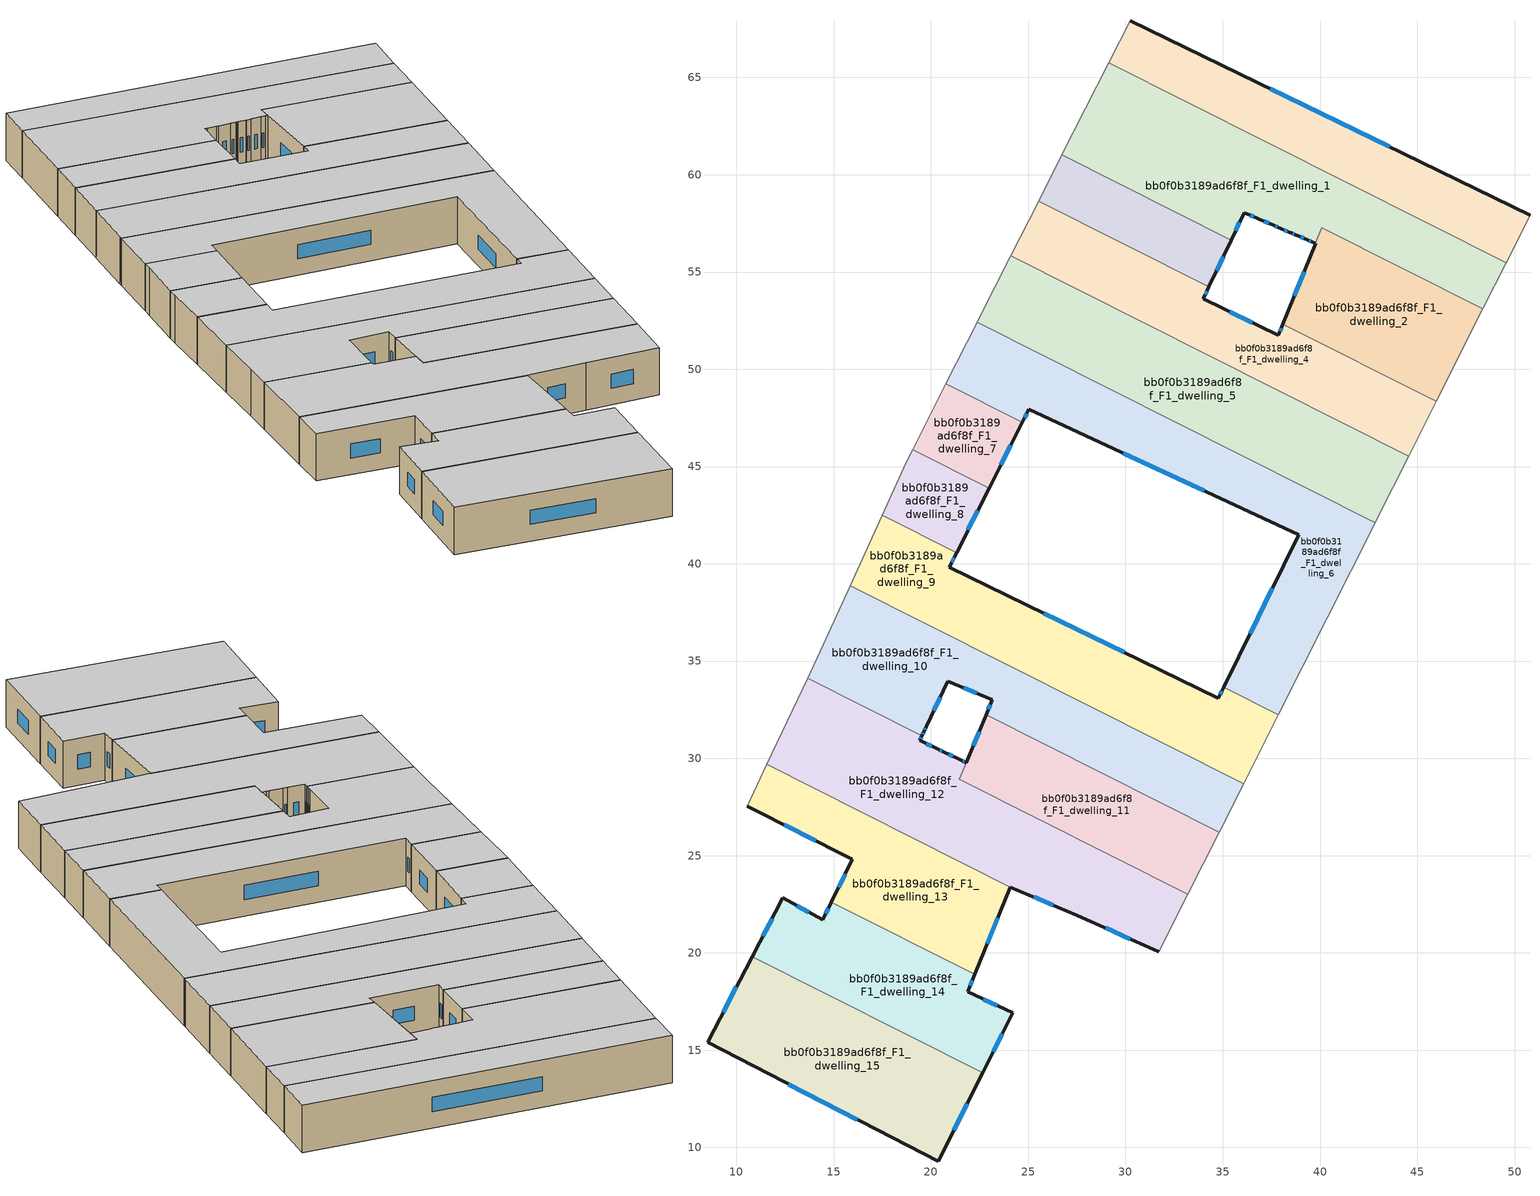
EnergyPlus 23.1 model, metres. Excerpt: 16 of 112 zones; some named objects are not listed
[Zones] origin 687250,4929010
bb0f0b3189ad6f8f_F1_dwelling_0
 floor to bb0f0b3189ad6f8f_F0_dwelling_0 (EU_floor_Construction): 50.79,57.92 49.56,55.48 29.14,65.77 30.23,67.92 z3
 wall outside (EU_wall_Construction): 50.79,57.92 30.23,67.92 z3:6
 wall to bb0f0b3189ad6f8f_F1_dwelling_1 (EU_wall_Construction): 29.14,65.77 49.56,55.48 z3:6
 wall adiabatic (EU_wall_Construction): 30.23,67.92 29.14,65.77 / 49.56,55.48 50.79,57.92 z3:6
 window (EU_Window_Construction): 43.59,61.43 37.44,64.42 z4.05:4.95
 ceiling to bb0f0b3189ad6f8f_F2_dwelling_0 (EU_floor_Construction): 49.56,55.48 50.79,57.92 30.23,67.92 29.14,65.77 z6
bb0f0b3189ad6f8f_F1_dwelling_1
 floor to bb0f0b3189ad6f8f_F0_dwelling_1 (EU_floor_Construction): 49.56,55.48 48.37,53.1 40.08,57.27 39.76,56.47 39.63,56.53 39.35,56.65 38.81,56.88 38.8,56.89 38.77,56.9 38.52,57.01 38.47,57.03 38.01,57.23 37.97,57.24 37.96,57.25 37.89,57.28 37.61,57.4 36.87,57.72 36.78,57.75 36.23,57.99 36.09,58.05 35.43,56.64 26.73,61.01 29.14,65.77 z3
 wall outside (EU_wall_Construction): 35.43,56.64 36.09,58.05 36.23,57.99 36.78,57.75 36.87,57.72 37.61,57.4 37.89,57.28 37.96,57.25 37.97,57.24 38.01,57.23 38.47,57.03 38.52,57.01 38.77,56.9 38.8,56.89 38.81,56.88 39.35,56.65 39.63,56.53 39.76,56.47 z3:6
 wall to bb0f0b3189ad6f8f_F1_dwelling_3 (EU_wall_Construction): 26.73,61.01 35.43,56.64 z3:6
 wall adiabatic (EU_wall_Construction): 29.14,65.77 26.73,61.01 / 48.37,53.1 49.56,55.48 z3:6
 wall to bb0f0b3189ad6f8f_F1_dwelling_2 (EU_wall_Construction): 40.09,57.27 48.37,53.1 / 39.76,56.47 40.08,57.27 z3:6
 window (EU_Window_Construction): 38.61,56.97 38.68,56.94 / 38.17,57.16 38.31,57.1 / 37.71,57.36 37.79,57.32 / 37.13,57.61 37.35,57.51 / 36.43,57.91 36.59,57.84 / 35.66,57.13 35.86,57.56 / 39.45,56.61 39.53,56.57 / 39,56.8 39.16,56.73 z4.05:4.95
 ceiling to bb0f0b3189ad6f8f_F2_dwelling_1 (EU_floor_Construction): 48.37,53.1 49.56,55.48 29.14,65.77 26.73,61.01 35.43,56.64 36.09,58.05 36.23,57.99 36.78,57.75 36.87,57.72 37.61,57.4 37.89,57.28 37.96,57.25 37.97,57.24 38.01,57.23 38.47,57.03 38.52,57.01 38.77,56.9 38.8,56.89 38.81,56.88 39.35,56.65 39.63,56.53 39.76,56.47 40.08,57.27 z6
bb0f0b3189ad6f8f_F1_dwelling_10
 floor to bb0f0b3189ad6f8f_F0_dwelling_10 (EU_floor_Construction): 36.07,28.69 34.82,26.21 22.84,32.24 23.16,33.01 20.87,33.97 19.75,31.62 19.65,31.39 19.54,31.16 13.66,34.13 14.46,35.83 15.85,38.88 z3
 wall outside (EU_wall_Construction): 19.54,31.16 19.65,31.39 19.75,31.62 20.87,33.97 23.16,33.01 22.84,32.24 z3:6
 wall adiabatic (EU_wall_Construction): 15.85,38.88 14.46,35.83 13.66,34.13 / 34.82,26.21 36.07,28.69 z3:6
 wall to bb0f0b3189ad6f8f_F1_dwelling_9 (EU_wall_Construction): 36.07,28.69 15.85,38.88 z3:6
 wall to bb0f0b3189ad6f8f_F1_dwelling_11 (EU_wall_Construction): 22.84,32.24 34.82,26.21 z3:6
 wall to bb0f0b3189ad6f8f_F1_dwelling_12 (EU_wall_Construction): 13.66,34.13 19.54,31.16 z3:6
 window (EU_Window_Construction): 23.05,32.74 22.95,32.51 / 21.68,33.64 22.36,33.35 / 20.15,32.44 20.48,33.15 / 19.68,31.47 19.72,31.54 / 19.58,31.24 19.61,31.31 z4.05:4.95
 ceiling to bb0f0b3189ad6f8f_F2_dwelling_10 (EU_floor_Construction): 34.82,26.21 36.07,28.69 15.85,38.88 14.46,35.83 13.66,34.13 19.54,31.16 19.65,31.39 19.75,31.62 20.87,33.97 23.16,33.01 22.84,32.24 z6
bb0f0b3189ad6f8f_F1_dwelling_11
 floor to bb0f0b3189ad6f8f_F0_dwelling_11 (EU_floor_Construction): 34.82,26.21 33.21,23 21.45,28.93 22.84,32.24 z3
 wall outside (EU_wall_Construction): 22.84,32.24 21.81,29.78 z3:6
 wall adiabatic (EU_wall_Construction): 33.21,23 34.82,26.21 z3:6
 wall to bb0f0b3189ad6f8f_F1_dwelling_12 (EU_wall_Construction): 21.8,29.77 21.45,28.93 33.21,23 z3:6
 window (EU_Window_Construction): 22.48,31.38 22.17,30.64 z4.05:4.95
 ceiling to bb0f0b3189ad6f8f_F2_dwelling_11 (EU_floor_Construction): 33.21,23 34.82,26.21 22.84,32.24 21.45,28.93 z6
bb0f0b3189ad6f8f_F1_dwelling_12
 floor to bb0f0b3189ad6f8f_F0_dwelling_12 (EU_floor_Construction): 33.21,23 31.72,20.05 27.49,21.94 24.08,23.38 11.57,29.69 13.66,34.13 19.54,31.16 19.42,30.92 20.37,30.47 20.64,30.34 21.4,29.97 21.55,29.89 21.8,29.77 21.45,28.93 z3
 wall outside (EU_wall_Construction): 24.08,23.38 27.49,21.94 31.72,20.05 / 21.8,29.77 21.55,29.89 21.4,29.97 20.64,30.34 20.37,30.47 19.42,30.92 19.54,31.16 z3:6
 wall adiabatic (EU_wall_Construction): 31.72,20.05 33.21,23 / 13.66,34.13 11.57,29.69 z3:6
 wall to bb0f0b3189ad6f8f_F1_dwelling_13 (EU_wall_Construction): 11.57,29.69 24.08,23.38 z3:6
 window (EU_Window_Construction): 28.98,21.28 30.24,20.71 / 25.28,22.88 26.3,22.45 / 19.46,31.01 19.5,31.08 / 20.04,30.63 19.76,30.76 / 20.54,30.38 20.46,30.42 / 21.13,30.1 20.91,30.21 / 21.72,29.82 21.64,29.85 z4.05:4.95
 ceiling to bb0f0b3189ad6f8f_F2_dwelling_12 (EU_floor_Construction): 31.72,20.05 33.21,23 21.45,28.93 21.8,29.77 21.55,29.89 21.4,29.97 20.64,30.34 20.37,30.47 19.42,30.92 19.54,31.16 13.66,34.13 11.57,29.69 24.08,23.38 27.49,21.94 z6
bb0f0b3189ad6f8f_F1_dwelling_13
 floor to bb0f0b3189ad6f8f_F0_dwelling_13 (EU_floor_Construction): 24.08,23.38 22.25,18.9 14.89,22.61 15.96,24.81 10.55,27.54 11.57,29.69 z3
 wall outside (EU_wall_Construction): 10.55,27.54 15.96,24.81 14.89,22.61 / 22.25,18.9 24.08,23.38 z3:6
 wall adiabatic (EU_wall_Construction): 11.57,29.69 10.55,27.54 z3:6
 wall to bb0f0b3189ad6f8f_F1_dwelling_14 (EU_wall_Construction): 14.89,22.61 22.25,18.9 z3:6
 window (EU_Window_Construction): 12.45,26.59 14.07,25.77 / 22.89,20.47 23.44,21.81 / 15.59,24.04 15.26,23.38 z4.05:4.95
 ceiling to bb0f0b3189ad6f8f_F2_dwelling_13 (EU_floor_Construction): 22.25,18.9 24.08,23.38 11.57,29.69 10.55,27.54 15.96,24.81 14.89,22.61 z6
bb0f0b3189ad6f8f_F1_dwelling_14
 floor to bb0f0b3189ad6f8f_F0_dwelling_14 (EU_floor_Construction): 22.25,18.9 21.88,18 24.21,16.91 22.67,13.83 10.81,19.8 12.38,22.82 14.43,21.69 14.89,22.61 z3
 wall outside (EU_wall_Construction): 14.89,22.61 14.43,21.69 12.38,22.82 10.81,19.8 / 22.67,13.83 24.21,16.91 21.88,18 22.25,18.9 z3:6
 wall to bb0f0b3189ad6f8f_F1_dwelling_15 (EU_wall_Construction): 10.81,19.8 22.67,13.83 z3:6
 window (EU_Window_Construction): 11.83,21.76 11.36,20.86 / 13.72,22.09 13.1,22.43 / 14.73,22.29 14.59,22.02 / 22.01,18.32 22.12,18.59 / 23.4,17.3 22.7,17.62 / 23.21,14.91 23.67,15.83 z4.05:4.95
 ceiling to bb0f0b3189ad6f8f_F2_dwelling_14 (EU_floor_Construction): 22.67,13.83 24.21,16.91 21.88,18 22.25,18.9 14.89,22.61 14.43,21.69 12.38,22.82 10.81,19.8 z6
bb0f0b3189ad6f8f_F1_dwelling_15
 floor to bb0f0b3189ad6f8f_F0_dwelling_15 (EU_floor_Construction): 22.67,13.83 20.38,9.28 8.51,15.4 10.81,19.8 z3
 wall outside (EU_wall_Construction): 10.81,19.8 8.51,15.4 20.38,9.28 22.67,13.83 z3:6
 window (EU_Window_Construction): 21.18,10.88 21.87,12.23 / 12.68,13.26 16.22,11.43 / 10,18.26 9.32,16.95 z4.05:4.95
 ceiling to bb0f0b3189ad6f8f_F2_dwelling_15 (EU_floor_Construction): 20.38,9.28 22.67,13.83 10.81,19.8 8.51,15.4 z6
bb0f0b3189ad6f8f_F1_dwelling_2
 floor to bb0f0b3189ad6f8f_F0_dwelling_2 (EU_floor_Construction): 48.37,53.1 45.97,48.35 38.09,52.32 40.09,57.27 z3
 wall outside (EU_wall_Construction): 39.77,56.47 38.09,52.32 z3:6
 wall to bb0f0b3189ad6f8f_F1_dwelling_4 (EU_wall_Construction): 38.09,52.32 45.97,48.35 z3:6
 wall adiabatic (EU_wall_Construction): 45.97,48.35 48.37,53.1 z3:6
 window (EU_Window_Construction): 39.18,55.01 38.68,53.77 z4.05:4.95
 ceiling to bb0f0b3189ad6f8f_F2_dwelling_2 (EU_floor_Construction): 45.97,48.35 48.37,53.1 40.09,57.27 38.09,52.32 z6
bb0f0b3189ad6f8f_F1_dwelling_3
 floor to bb0f0b3189ad6f8f_F0_dwelling_3 (EU_floor_Construction): 35.43,56.64 34.29,54.23 25.53,58.64 26.73,61.01 z3
 wall outside (EU_wall_Construction): 34.29,54.23 35.43,56.64 z3:6
 wall to bb0f0b3189ad6f8f_F1_dwelling_4 (EU_wall_Construction): 25.53,58.64 34.29,54.23 z3:6
 wall adiabatic (EU_wall_Construction): 26.73,61.01 25.53,58.64 z3:6
 window (EU_Window_Construction): 34.69,55.07 35.03,55.79 z4.05:4.95
 ceiling to bb0f0b3189ad6f8f_F2_dwelling_3 (EU_floor_Construction): 34.29,54.23 35.43,56.64 26.73,61.01 25.53,58.64 z6
bb0f0b3189ad6f8f_F1_dwelling_4
 floor to bb0f0b3189ad6f8f_F0_dwelling_4 (EU_floor_Construction): 38.09,52.32 45.97,48.35 44.56,45.54 24.1,55.84 25.53,58.64 34.29,54.23 34,53.62 37.86,51.74 z3
 wall outside (EU_wall_Construction): 38.09,52.32 37.86,51.74 34,53.62 34.29,54.23 z3:6
 wall adiabatic (EU_wall_Construction): 44.56,45.54 45.97,48.35 / 25.53,58.64 24.1,55.84 z3:6
 wall to bb0f0b3189ad6f8f_F1_dwelling_5 (EU_wall_Construction): 24.1,55.84 44.56,45.54 z3:6
 window (EU_Window_Construction): 36.51,52.4 35.36,52.96 / 38.01,52.11 37.94,51.94 / 34.1,53.84 34.19,54.02 z4.05:4.95
 ceiling to bb0f0b3189ad6f8f_F2_dwelling_4 (EU_floor_Construction): 44.56,45.54 45.97,48.35 38.09,52.32 37.86,51.74 34,53.62 34.29,54.23 25.53,58.64 24.1,55.84 z6
bb0f0b3189ad6f8f_F1_dwelling_5
 floor to bb0f0b3189ad6f8f_F0_dwelling_5 (EU_floor_Construction): 44.56,45.54 42.95,42.34 42.83,42.12 22.37,52.42 22.48,52.65 24.07,55.78 24.1,55.84 z3
 wall adiabatic (EU_wall_Construction): 24.1,55.84 24.07,55.78 22.48,52.65 22.37,52.42 / 42.83,42.12 42.95,42.34 44.56,45.54 z3:6
 wall to bb0f0b3189ad6f8f_F1_dwelling_6 (EU_wall_Construction): 22.37,52.42 42.83,42.12 z3:6
 ceiling to bb0f0b3189ad6f8f_F2_dwelling_5 (EU_floor_Construction): 42.95,42.34 44.56,45.54 24.1,55.84 24.07,55.78 22.48,52.65 22.37,52.42 42.83,42.12 z6
bb0f0b3189ad6f8f_F1_dwelling_6
 floor to bb0f0b3189ad6f8f_F0_dwelling_6 (EU_floor_Construction): 42.83,42.12 37.86,32.24 35.05,33.66 38.9,41.49 25.03,47.95 24.69,47.28 20.77,49.26 22.37,52.42 z3
 wall outside (EU_wall_Construction): 24.69,47.28 25.03,47.95 38.9,41.49 35.05,33.66 z3:6
 wall to bb0f0b3189ad6f8f_F1_dwelling_7 (EU_wall_Construction): 20.77,49.26 24.69,47.28 z3:6
 wall adiabatic (EU_wall_Construction): 22.37,52.42 20.77,49.26 / 37.86,32.24 42.83,42.12 z3:6
 wall to bb0f0b3189ad6f8f_F1_dwelling_9 (EU_wall_Construction): 35.05,33.66 37.86,32.24 z3:6
 window (EU_Window_Construction): 37.55,38.74 36.4,36.4 / 29.9,45.69 34.04,43.76 / 24.81,47.51 24.91,47.72 z4.05:4.95
 ceiling to bb0f0b3189ad6f8f_F2_dwelling_6 (EU_floor_Construction): 37.86,32.24 42.83,42.12 22.37,52.42 20.77,49.26 24.69,47.28 25.03,47.95 38.9,41.49 35.05,33.66 z6
bb0f0b3189ad6f8f_F1_dwelling_7
 floor to bb0f0b3189ad6f8f_F0_dwelling_7 (EU_floor_Construction): 24.69,47.28 22.99,43.89 19.06,45.87 20.45,48.64 20.77,49.26 z3
 wall outside (EU_wall_Construction): 22.99,43.89 24.69,47.28 z3:6
 wall to bb0f0b3189ad6f8f_F1_dwelling_8 (EU_wall_Construction): 19.06,45.87 22.99,43.89 z3:6
 wall adiabatic (EU_wall_Construction): 20.77,49.26 20.45,48.64 19.06,45.87 z3:6
 window (EU_Window_Construction): 23.59,45.08 24.1,46.09 z4.05:4.95
 ceiling to bb0f0b3189ad6f8f_F2_dwelling_7 (EU_floor_Construction): 22.99,43.89 24.69,47.28 20.77,49.26 20.45,48.64 19.06,45.87 z6
bb0f0b3189ad6f8f_F1_dwelling_8
 floor to bb0f0b3189ad6f8f_F0_dwelling_8 (EU_floor_Construction): 22.99,43.89 21.32,40.57 17.49,42.5 18.73,45.22 19.06,45.87 z3
 wall outside (EU_wall_Construction): 21.32,40.57 22.99,43.89 z3:6
 wall to bb0f0b3189ad6f8f_F1_dwelling_9 (EU_wall_Construction): 17.49,42.5 21.32,40.57 z3:6
 wall adiabatic (EU_wall_Construction): 19.06,45.87 18.73,45.22 17.49,42.5 z3:6
 window (EU_Window_Construction): 21.9,41.74 22.4,42.73 z4.05:4.95
 ceiling to bb0f0b3189ad6f8f_F2_dwelling_8 (EU_floor_Construction): 21.32,40.57 22.99,43.89 19.06,45.87 18.73,45.22 17.49,42.5 z6
bb0f0b3189ad6f8f_F1_dwelling_9
 floor to bb0f0b3189ad6f8f_F0_dwelling_9 (EU_floor_Construction): 35.05,33.66 37.86,32.24 36.07,28.69 15.85,38.88 17.49,42.5 21.32,40.57 20.94,39.83 34.77,33.09 z3
 wall outside (EU_wall_Construction): 35.05,33.66 34.77,33.09 20.94,39.83 21.32,40.57 z3:6
 wall adiabatic (EU_wall_Construction): 36.07,28.69 37.86,32.24 / 17.49,42.5 15.85,38.88 z3:6
 window (EU_Window_Construction): 21.07,40.09 21.19,40.31 / 29.92,35.46 25.79,37.47 / 34.95,33.46 34.87,33.29 z4.05:4.95
 ceiling to bb0f0b3189ad6f8f_F2_dwelling_9 (EU_floor_Construction): 36.07,28.69 37.86,32.24 35.05,33.66 34.77,33.09 20.94,39.83 21.32,40.57 17.49,42.5 15.85,38.88 z6
[Building]
EU S2 Campaign: North Axis=0; Terrain=City; Solar Distribution=FullExterior
[Site:Location]
Bologna: Latitude=44.5; Longitude=11.25; Time Zone=1; Elevation=37
[SizingPeriod:WeatherFileDays]
AnnualSizingPeriod: Begin Month=1; Begin Day of Month=1; End Month=12; End Day of Month=31; Day of Week for Start Day=Monday; Use Weather File Daylight Saving Period=No; Use Weather File Rain and Snow Indicators=No
[MATERIAL]
EU_InternalMass_Material: Roughness=MediumRough; Thickness=0.1; Conductivity=1; Density=1800; Specific Heat=900; Thermal Absorptance=0.9; Solar Absorptance=0.7; Visible Absorptance=0.7
[MATERIAL:NOMASS] Roughness=MediumRough; Thermal Absorptance=0.9; Solar Absorptance=0.7; Visible Absorptance=0.7
Name | Thermal Resistance
EU_wall_NoMass | 0.890213
EU_floor_NoMass | 0.79516
[WINDOWMATERIAL:SIMPLEGLAZINGSYSTEM]
EU_Window_SimpleGlazing: UFactor=4.49146; Solar Heat Gain Coefficient=0.85; Visible Transmittance=0.85
[CONSTRUCTION]
EU_wall_Construction: EU_wall_NoMass
EU_floor_Construction: EU_floor_NoMass
EU_Window_Construction: EU_Window_SimpleGlazing
EU_InternalMass_Construction: EU_InternalMass_Material
[ZONE] Type=1; Multiplier=1; Ceiling Height=autocalculate; Floor Area=autocalculate; Part of Total Floor Area=Yes
Name | Volume
bb0f0b3189ad6f8f_F1_dwelling_0 | 176.654
bb0f0b3189ad6f8f_F1_dwelling_1 | 271.849
bb0f0b3189ad6f8f_F1_dwelling_10 | 231.152
bb0f0b3189ad6f8f_F1_dwelling_11 | 143.089
bb0f0b3189ad6f8f_F1_dwelling_12 | 276.24
bb0f0b3189ad6f8f_F1_dwelling_13 | 160.329
bb0f0b3189ad6f8f_F1_dwelling_14 | 158.539
bb0f0b3189ad6f8f_F1_dwelling_15 | 200.585
bb0f0b3189ad6f8f_F1_dwelling_2 | 144.383
bb0f0b3189ad6f8f_F1_dwelling_3 | 77.9421
bb0f0b3189ad6f8f_F1_dwelling_4 | 207.989
bb0f0b3189ad6f8f_F1_dwelling_5 | 263.098
bb0f0b3189ad6f8f_F1_dwelling_6 | 270.262
bb0f0b3189ad6f8f_F1_dwelling_7 | 49.99
bb0f0b3189ad6f8f_F1_dwelling_8 | 48.5354
bb0f0b3189ad6f8f_F1_dwelling_9 | 237.343
[INTERNALMASS] Construction=EU_InternalMass_Construction
Name | Zone or ZoneList | Surface Area
bb0f0b3189ad6f8f_F1_dwelling_0_EU_InternalMass | bb0f0b3189ad6f8f_F1_dwelling_0 | 58.8848
bb0f0b3189ad6f8f_F1_dwelling_1_EU_InternalMass | bb0f0b3189ad6f8f_F1_dwelling_1 | 90.6158
bb0f0b3189ad6f8f_F1_dwelling_2_EU_InternalMass | bb0f0b3189ad6f8f_F1_dwelling_2 | 48.1414
bb0f0b3189ad6f8f_F1_dwelling_3_EU_InternalMass | bb0f0b3189ad6f8f_F1_dwelling_3 | 25.9804
bb0f0b3189ad6f8f_F1_dwelling_4_EU_InternalMass | bb0f0b3189ad6f8f_F1_dwelling_4 | 69.3304
bb0f0b3189ad6f8f_F1_dwelling_5_EU_InternalMass | bb0f0b3189ad6f8f_F1_dwelling_5 | 87.6939
bb0f0b3189ad6f8f_F1_dwelling_6_EU_InternalMass | bb0f0b3189ad6f8f_F1_dwelling_6 | 90.0911
bb0f0b3189ad6f8f_F1_dwelling_7_EU_InternalMass | bb0f0b3189ad6f8f_F1_dwelling_7 | 16.6637
bb0f0b3189ad6f8f_F1_dwelling_8_EU_InternalMass | bb0f0b3189ad6f8f_F1_dwelling_8 | 16.1785
bb0f0b3189ad6f8f_F1_dwelling_9_EU_InternalMass | bb0f0b3189ad6f8f_F1_dwelling_9 | 79.1109
bb0f0b3189ad6f8f_F1_dwelling_10_EU_InternalMass | bb0f0b3189ad6f8f_F1_dwelling_10 | 77.0522
bb0f0b3189ad6f8f_F1_dwelling_11_EU_InternalMass | bb0f0b3189ad6f8f_F1_dwelling_11 | 47.6966
bb0f0b3189ad6f8f_F1_dwelling_12_EU_InternalMass | bb0f0b3189ad6f8f_F1_dwelling_12 | 92.0785
bb0f0b3189ad6f8f_F1_dwelling_13_EU_InternalMass | bb0f0b3189ad6f8f_F1_dwelling_13 | 53.4428
bb0f0b3189ad6f8f_F1_dwelling_14_EU_InternalMass | bb0f0b3189ad6f8f_F1_dwelling_14 | 52.8464
bb0f0b3189ad6f8f_F1_dwelling_15_EU_InternalMass | bb0f0b3189ad6f8f_F1_dwelling_15 | 66.8616
[OTHEREQUIPMENT] Fuel Type=Electricity; Design Level Calculation Method=Watts/Area; Power per Zone Floor Area=1; Fraction Latent=0; Fraction Radiant=0; Fraction Lost=0; Carbon Dioxide Generation Rate=0; EndUse Subcategory=EU_Step8_InternalGains
Name | Zone or ZoneList or Space or SpaceList | Schedule
EU_Step8_InternalGain_bb0f0b3189ad6f8f_F1_dwelling_0_f000 | bb0f0b3189ad6f8f_F1_dwelling_0 | EU_Step8_GainSchedule_bb0f0b3189ad6f8f_F1_dwelling_0_f000
EU_Step8_InternalGain_bb0f0b3189ad6f8f_F1_dwelling_1_f000 | bb0f0b3189ad6f8f_F1_dwelling_1 | EU_Step8_GainSchedule_bb0f0b3189ad6f8f_F1_dwelling_1_f000
EU_Step8_InternalGain_bb0f0b3189ad6f8f_F1_dwelling_2_f000 | bb0f0b3189ad6f8f_F1_dwelling_2 | EU_Step8_GainSchedule_bb0f0b3189ad6f8f_F1_dwelling_2_f000
EU_Step8_InternalGain_bb0f0b3189ad6f8f_F1_dwelling_3_f000 | bb0f0b3189ad6f8f_F1_dwelling_3 | EU_Step8_GainSchedule_bb0f0b3189ad6f8f_F1_dwelling_3_f000
EU_Step8_InternalGain_bb0f0b3189ad6f8f_F1_dwelling_4_f000 | bb0f0b3189ad6f8f_F1_dwelling_4 | EU_Step8_GainSchedule_bb0f0b3189ad6f8f_F1_dwelling_4_f000
EU_Step8_InternalGain_bb0f0b3189ad6f8f_F1_dwelling_5_f000 | bb0f0b3189ad6f8f_F1_dwelling_5 | EU_Step8_GainSchedule_bb0f0b3189ad6f8f_F1_dwelling_5_f000
EU_Step8_InternalGain_bb0f0b3189ad6f8f_F1_dwelling_6_f000 | bb0f0b3189ad6f8f_F1_dwelling_6 | EU_Step8_GainSchedule_bb0f0b3189ad6f8f_F1_dwelling_6_f000
EU_Step8_InternalGain_bb0f0b3189ad6f8f_F1_dwelling_7_f000 | bb0f0b3189ad6f8f_F1_dwelling_7 | EU_Step8_GainSchedule_bb0f0b3189ad6f8f_F1_dwelling_7_f000
EU_Step8_InternalGain_bb0f0b3189ad6f8f_F1_dwelling_8_f000 | bb0f0b3189ad6f8f_F1_dwelling_8 | EU_Step8_GainSchedule_bb0f0b3189ad6f8f_F1_dwelling_8_f000
EU_Step8_InternalGain_bb0f0b3189ad6f8f_F1_dwelling_9_f000 | bb0f0b3189ad6f8f_F1_dwelling_9 | EU_Step8_GainSchedule_bb0f0b3189ad6f8f_F1_dwelling_9_f000
EU_Step8_InternalGain_bb0f0b3189ad6f8f_F1_dwelling_10_f000 | bb0f0b3189ad6f8f_F1_dwelling_10 | EU_Step8_GainSchedule_bb0f0b3189ad6f8f_F1_dwelling_10_f000
EU_Step8_InternalGain_bb0f0b3189ad6f8f_F1_dwelling_11_f000 | bb0f0b3189ad6f8f_F1_dwelling_11 | EU_Step8_GainSchedule_bb0f0b3189ad6f8f_F1_dwelling_11_f000
EU_Step8_InternalGain_bb0f0b3189ad6f8f_F1_dwelling_12_f000 | bb0f0b3189ad6f8f_F1_dwelling_12 | EU_Step8_GainSchedule_bb0f0b3189ad6f8f_F1_dwelling_12_f000
EU_Step8_InternalGain_bb0f0b3189ad6f8f_F1_dwelling_13_f000 | bb0f0b3189ad6f8f_F1_dwelling_13 | EU_Step8_GainSchedule_bb0f0b3189ad6f8f_F1_dwelling_13_f000
EU_Step8_InternalGain_bb0f0b3189ad6f8f_F1_dwelling_14_f000 | bb0f0b3189ad6f8f_F1_dwelling_14 | EU_Step8_GainSchedule_bb0f0b3189ad6f8f_F1_dwelling_14_f000
EU_Step8_InternalGain_bb0f0b3189ad6f8f_F1_dwelling_15_f000 | bb0f0b3189ad6f8f_F1_dwelling_15 | EU_Step8_GainSchedule_bb0f0b3189ad6f8f_F1_dwelling_15_f000
[ZONEVENTILATION:DESIGNFLOWRATE] Schedule=EU_AlwaysOn; Design Flow Rate Calculation Method=AirChanges/Hour; Air Changes per Hour=0.718634; Ventilation Type=Natural; Fan Pressure Rise=0; Fan Total Efficiency=1; Constant Term Coefficient=1; Temperature Term Coefficient=0; Velocity Term Coefficient=0; Velocity Squared Term Coefficient=0; Minimum Indoor Temperature=-100; Maximum Indoor Temperature=100; Delta Temperature=-100; Minimum Outdoor Temperature=-100; Maximum Outdoor Temperature=100; Maximum Wind Speed=40
Name | Zone or ZoneList or Space or SpaceList
EU_ConstantAir_bb0f0b3189ad6f8f_F1_dwelling_0 | bb0f0b3189ad6f8f_F1_dwelling_0
EU_ConstantAir_bb0f0b3189ad6f8f_F1_dwelling_1 | bb0f0b3189ad6f8f_F1_dwelling_1
EU_ConstantAir_bb0f0b3189ad6f8f_F1_dwelling_2 | bb0f0b3189ad6f8f_F1_dwelling_2
EU_ConstantAir_bb0f0b3189ad6f8f_F1_dwelling_3 | bb0f0b3189ad6f8f_F1_dwelling_3
EU_ConstantAir_bb0f0b3189ad6f8f_F1_dwelling_4 | bb0f0b3189ad6f8f_F1_dwelling_4
EU_ConstantAir_bb0f0b3189ad6f8f_F1_dwelling_5 | bb0f0b3189ad6f8f_F1_dwelling_5
EU_ConstantAir_bb0f0b3189ad6f8f_F1_dwelling_6 | bb0f0b3189ad6f8f_F1_dwelling_6
EU_ConstantAir_bb0f0b3189ad6f8f_F1_dwelling_7 | bb0f0b3189ad6f8f_F1_dwelling_7
EU_ConstantAir_bb0f0b3189ad6f8f_F1_dwelling_8 | bb0f0b3189ad6f8f_F1_dwelling_8
EU_ConstantAir_bb0f0b3189ad6f8f_F1_dwelling_9 | bb0f0b3189ad6f8f_F1_dwelling_9
EU_ConstantAir_bb0f0b3189ad6f8f_F1_dwelling_10 | bb0f0b3189ad6f8f_F1_dwelling_10
EU_ConstantAir_bb0f0b3189ad6f8f_F1_dwelling_11 | bb0f0b3189ad6f8f_F1_dwelling_11
EU_ConstantAir_bb0f0b3189ad6f8f_F1_dwelling_12 | bb0f0b3189ad6f8f_F1_dwelling_12
EU_ConstantAir_bb0f0b3189ad6f8f_F1_dwelling_13 | bb0f0b3189ad6f8f_F1_dwelling_13
EU_ConstantAir_bb0f0b3189ad6f8f_F1_dwelling_14 | bb0f0b3189ad6f8f_F1_dwelling_14
EU_ConstantAir_bb0f0b3189ad6f8f_F1_dwelling_15 | bb0f0b3189ad6f8f_F1_dwelling_15
[HVACTEMPLATE:ZONE:IDEALLOADSAIRSYSTEM] System Availability Schedule=EU_AlwaysOn; Maximum Heating Supply Air Temperature=50; Minimum Cooling Supply Air Temperature=13; Maximum Heating Supply Air Humidity Ratio=0.0156; Minimum Cooling Supply Air Humidity Ratio=0.0077; Heating Limit=NoLimit; Cooling Limit=NoLimit; Heating Availability Schedule=EU_AlwaysOn; Cooling Availability Schedule=EU_CoolingOff; Dehumidification Control Type=ConstantSensibleHeatRatio; Cooling Sensible Heat Ratio=0.7; Dehumidification Setpoint=60; Humidification Control Type=None; Humidification Setpoint=30; Outdoor Air Method=None; Outdoor Air Flow Rate per Person=0.00944; Outdoor Air Flow Rate per Zone Floor Area=0; Outdoor Air Flow Rate per Zone=0; Demand Controlled Ventilation Type=None; Outdoor Air Economizer Type=NoEconomizer; Heat Recovery Type=None; Sensible Heat Recovery Effectiveness=0.7; Latent Heat Recovery Effectiveness=0.65
Name | Template Thermostat
bb0f0b3189ad6f8f_F1_dwelling_0 | EU_HeatOnly_bb0f0b3189ad6f8f_F1_dwelling_0
bb0f0b3189ad6f8f_F1_dwelling_1 | EU_HeatOnly_bb0f0b3189ad6f8f_F1_dwelling_1
bb0f0b3189ad6f8f_F1_dwelling_2 | EU_HeatOnly_bb0f0b3189ad6f8f_F1_dwelling_2
bb0f0b3189ad6f8f_F1_dwelling_3 | EU_HeatOnly_bb0f0b3189ad6f8f_F1_dwelling_3
bb0f0b3189ad6f8f_F1_dwelling_4 | EU_HeatOnly_bb0f0b3189ad6f8f_F1_dwelling_4
bb0f0b3189ad6f8f_F1_dwelling_5 | EU_HeatOnly_bb0f0b3189ad6f8f_F1_dwelling_5
bb0f0b3189ad6f8f_F1_dwelling_6 | EU_HeatOnly_bb0f0b3189ad6f8f_F1_dwelling_6
bb0f0b3189ad6f8f_F1_dwelling_7 | EU_HeatOnly_bb0f0b3189ad6f8f_F1_dwelling_7
bb0f0b3189ad6f8f_F1_dwelling_8 | EU_HeatOnly_bb0f0b3189ad6f8f_F1_dwelling_8
bb0f0b3189ad6f8f_F1_dwelling_9 | EU_HeatOnly_bb0f0b3189ad6f8f_F1_dwelling_9
bb0f0b3189ad6f8f_F1_dwelling_10 | EU_HeatOnly_bb0f0b3189ad6f8f_F1_dwelling_10
bb0f0b3189ad6f8f_F1_dwelling_11 | EU_HeatOnly_bb0f0b3189ad6f8f_F1_dwelling_11
bb0f0b3189ad6f8f_F1_dwelling_12 | EU_HeatOnly_bb0f0b3189ad6f8f_F1_dwelling_12
bb0f0b3189ad6f8f_F1_dwelling_13 | EU_HeatOnly_bb0f0b3189ad6f8f_F1_dwelling_13
bb0f0b3189ad6f8f_F1_dwelling_14 | EU_HeatOnly_bb0f0b3189ad6f8f_F1_dwelling_14
bb0f0b3189ad6f8f_F1_dwelling_15 | EU_HeatOnly_bb0f0b3189ad6f8f_F1_dwelling_15
[SIZING:ZONE] Zone Cooling Design Supply Air Temperature Input Method=SupplyAirTemperature; Zone Cooling Design Supply Air Temperature=13; Zone Heating Design Supply Air Temperature Input Method=SupplyAirTemperature; Zone Heating Design Supply Air Temperature=50; Zone Cooling Design Supply Air Humidity Ratio=0.008; Zone Heating Design Supply Air Humidity Ratio=0.008; Cooling Design Air Flow Method=DesignDay; Cooling Design Air Flow Rate=0; Cooling Minimum Air Flow per Zone Floor Area=0.000762; Cooling Minimum Air Flow=0; Cooling Minimum Air Flow Fraction=0.2; Heating Design Air Flow Method=DesignDay; Heating Design Air Flow Rate=0; Heating Maximum Air Flow per Zone Floor Area=0.002032; Heating Maximum Air Flow=0.141576; Heating Maximum Air Flow Fraction=0.3; Account for Dedicated Outdoor Air System=No; Dedicated Outdoor Air System Control Strategy=NeutralSupplyAir; Dedicated Outdoor Air Low Setpoint Temperature for Design=autosize; Dedicated Outdoor Air High Setpoint Temperature for Design=autosize; Zone Load Sizing Method=Sensible Load Only No Latent Load; Zone Latent Cooling Design Supply Air Humidity Ratio Input Method=HumidityRatioDifference; Zone Cooling Design Supply Air Humidity Ratio Difference=0.005; Zone Latent Heating Design Supply Air Humidity Ratio Input Method=HumidityRatioDifference; Zone Humidification Design Supply Air Humidity Ratio Difference=0.005
bb0f0b3189ad6f8f_F1_dwelling_0; bb0f0b3189ad6f8f_F1_dwelling_1; bb0f0b3189ad6f8f_F1_dwelling_2; bb0f0b3189ad6f8f_F1_dwelling_3; bb0f0b3189ad6f8f_F1_dwelling_4; bb0f0b3189ad6f8f_F1_dwelling_5; bb0f0b3189ad6f8f_F1_dwelling_6; bb0f0b3189ad6f8f_F1_dwelling_7; bb0f0b3189ad6f8f_F1_dwelling_8; bb0f0b3189ad6f8f_F1_dwelling_9; bb0f0b3189ad6f8f_F1_dwelling_10; bb0f0b3189ad6f8f_F1_dwelling_11; bb0f0b3189ad6f8f_F1_dwelling_12; bb0f0b3189ad6f8f_F1_dwelling_13; bb0f0b3189ad6f8f_F1_dwelling_14; bb0f0b3189ad6f8f_F1_dwelling_15
[SCHEDULE:CONSTANT]
Name | Hourly Value
EU_AlwaysOn | 1
EU_CoolingOff | 0
[SCHEDULE:FILE] Column Number=1; Rows to Skip at Top=0; Number of Hours of Data=8760; Column Separator=Comma; Interpolate to Timestep=No; Minutes per Item=60; Adjust Schedule for Daylight Savings=Yes
Name | File
EU_Step8_GainSchedule_bb0f0b3189ad6f8f_F1_dwelling_0_f000 | ../../schedules/bb0f0b3189ad6f8f/bb0f0b3189ad6f8f_F1_dwelling_0_f000_gain.csv
EU_Step8_GainSchedule_bb0f0b3189ad6f8f_F1_dwelling_1_f000 | ../../schedules/bb0f0b3189ad6f8f/bb0f0b3189ad6f8f_F1_dwelling_1_f000_gain.csv
EU_Step8_GainSchedule_bb0f0b3189ad6f8f_F1_dwelling_2_f000 | ../../schedules/bb0f0b3189ad6f8f/bb0f0b3189ad6f8f_F1_dwelling_2_f000_gain.csv
EU_Step8_GainSchedule_bb0f0b3189ad6f8f_F1_dwelling_3_f000 | ../../schedules/bb0f0b3189ad6f8f/bb0f0b3189ad6f8f_F1_dwelling_3_f000_gain.csv
EU_Step8_GainSchedule_bb0f0b3189ad6f8f_F1_dwelling_4_f000 | ../../schedules/bb0f0b3189ad6f8f/bb0f0b3189ad6f8f_F1_dwelling_4_f000_gain.csv
EU_Step8_GainSchedule_bb0f0b3189ad6f8f_F1_dwelling_5_f000 | ../../schedules/bb0f0b3189ad6f8f/bb0f0b3189ad6f8f_F1_dwelling_5_f000_gain.csv
EU_Step8_GainSchedule_bb0f0b3189ad6f8f_F1_dwelling_6_f000 | ../../schedules/bb0f0b3189ad6f8f/bb0f0b3189ad6f8f_F1_dwelling_6_f000_gain.csv
EU_Step8_GainSchedule_bb0f0b3189ad6f8f_F1_dwelling_7_f000 | ../../schedules/bb0f0b3189ad6f8f/bb0f0b3189ad6f8f_F1_dwelling_7_f000_gain.csv
EU_Step8_GainSchedule_bb0f0b3189ad6f8f_F1_dwelling_8_f000 | ../../schedules/bb0f0b3189ad6f8f/bb0f0b3189ad6f8f_F1_dwelling_8_f000_gain.csv
EU_Step8_GainSchedule_bb0f0b3189ad6f8f_F1_dwelling_9_f000 | ../../schedules/bb0f0b3189ad6f8f/bb0f0b3189ad6f8f_F1_dwelling_9_f000_gain.csv
EU_Step8_GainSchedule_bb0f0b3189ad6f8f_F1_dwelling_10_f000 | ../../schedules/bb0f0b3189ad6f8f/bb0f0b3189ad6f8f_F1_dwelling_10_f000_gain.csv
EU_Step8_GainSchedule_bb0f0b3189ad6f8f_F1_dwelling_11_f000 | ../../schedules/bb0f0b3189ad6f8f/bb0f0b3189ad6f8f_F1_dwelling_11_f000_gain.csv
EU_Step8_GainSchedule_bb0f0b3189ad6f8f_F1_dwelling_12_f000 | ../../schedules/bb0f0b3189ad6f8f/bb0f0b3189ad6f8f_F1_dwelling_12_f000_gain.csv
EU_Step8_GainSchedule_bb0f0b3189ad6f8f_F1_dwelling_13_f000 | ../../schedules/bb0f0b3189ad6f8f/bb0f0b3189ad6f8f_F1_dwelling_13_f000_gain.csv
EU_Step8_GainSchedule_bb0f0b3189ad6f8f_F1_dwelling_14_f000 | ../../schedules/bb0f0b3189ad6f8f/bb0f0b3189ad6f8f_F1_dwelling_14_f000_gain.csv
EU_Step8_GainSchedule_bb0f0b3189ad6f8f_F1_dwelling_15_f000 | ../../schedules/bb0f0b3189ad6f8f/bb0f0b3189ad6f8f_F1_dwelling_15_f000_gain.csv
